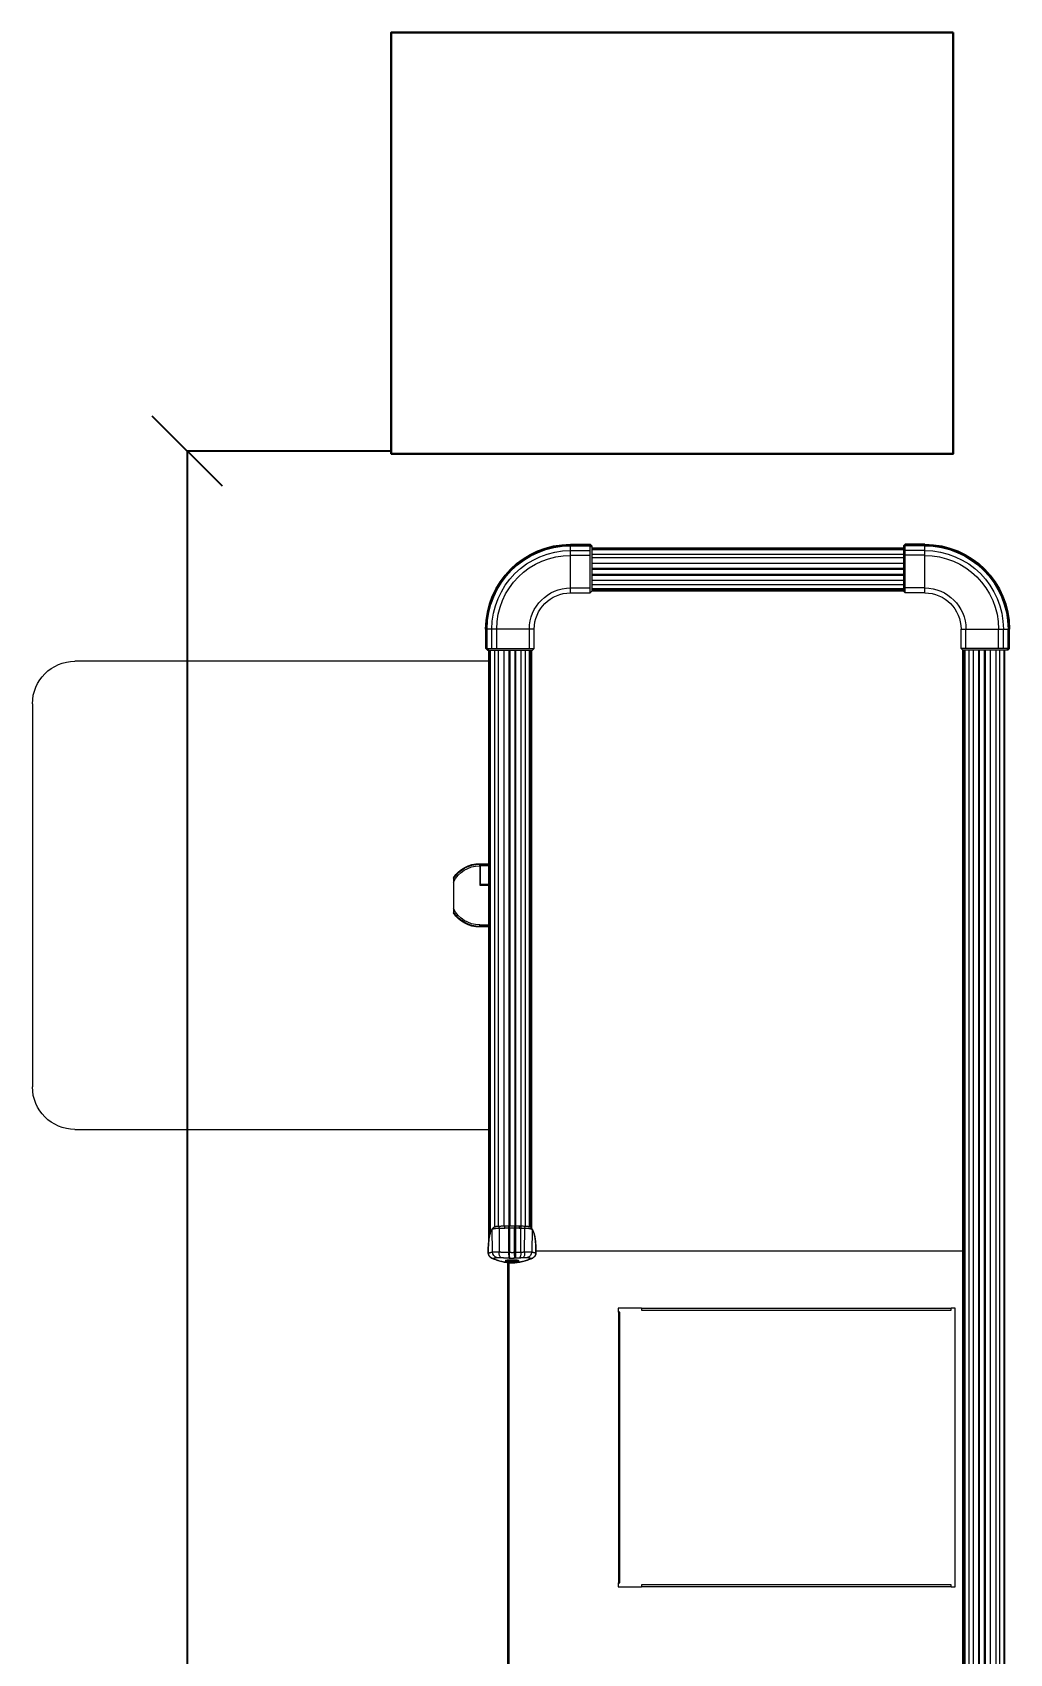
# Model space of a CAD drawing. Header units: inches. Extents: x 148614 to 294443, y 4730 to 138360.
# Drawn here: x 211404 to 212448, y 104551 to 106283 of the extents above; entities that cross this region are included whole.
import ezdxf

# ---------------------------------------------------------------- set-up
doc = ezdxf.new("R2010")
doc.units = ezdxf.units.IN
doc.header["$MEASUREMENT"] = 0
doc.layers.get('DEFPOINTS').update_dxf_attribs({"color": 40, "lineweight": 15})
for name, color, linetype, lineweight in [('01-PDA MEP', 7, 'Continuous', 15), ('Aristas tangentes visibles(Kider)', 7, 'Continuous', 5), ('Aristas visibles(Kider)', 7, 'Continuous', 5), ('Column', 32, 'Continuous', 30), ('STR', 32, 'Continuous', 25)]:
    doc.layers.add(name, color=color, linetype=linetype, lineweight=lineweight)
doc.layers.add('DIM 02 DMART', color=8, linetype='Continuous')
doc.styles.add('ARIAL', font='arial.ttf')
doc.dimstyles.new('Dmart', dxfattribs={"dimtxt": 100, "dimasz": 75, "dimexe": 0.0625, "dimexo": 0.0625, "dimgap": 0.09, "dimtad": 0, "dimdec": 0, "dimzin": 0, "dimdsep": 46, "dimtxsty": 'ARIAL', "dimblk": 'OBLIQUE', "dimcen": 0.09, "dimclrt": 252, "dimadec": 0, "dimazin": 0, "dimtfac": 1, "dimtdec": 0, "dimtofl": 0, "dimtmove": 1, "dimatfit": 3, "dimldrblk": 'OBLIQUE', "dimfxl": 1, "dimtolj": 1, "dimtzin": 0, "dimarcsym": 0})

# ---------------------------------------------------------------- blocks, each defined once
blk = doc.blocks.new('_Oblique')
at = {"color": 0, "linetype": 'ByBlock', "lineweight": -2}
blk.add_line((-0.5, -0.5), (0.5, 0.5), dxfattribs=at)
blk = doc.blocks.new('*D98')
at = {"layer": 'DEFPOINTS', "color": 0}
for p in [(211569.7, 105835.5), (211787.6, 105835.5), (211787.6, 102563.5)]:
    blk.add_point(p, dxfattribs=at)
at = {"layer": 'DIM 02 DMART', "color": 0, "lineweight": -2}
for p, q in [((211787.6, 105835.5), (211569.7, 105835.5)), ((211569.7, 105835.5), (211569.7, 104348.4)), ((211569.7, 102563.5), (211569.7, 104050.6)), ((211787.6, 102563.5), (211569.7, 102563.5))]:
    blk.add_line(p, q, dxfattribs=at)
at = {"layer": 'DIM 02 DMART', "color": 0, "lineweight": -2, "xscale": 75, "yscale": 75, "zscale": 75}
for p, rotation in [((211569.7, 105835.5), 90), ((211569.7, 102563.5), 270)]:
    blk.add_blockref('_Oblique', p, dxfattribs=dict(at, rotation=rotation))
at = {"layer": 'DIM 02 DMART', "color": 252, "insert": (211569.7, 104199.5), "char_height": 100, "attachment_point": 5, "rotation": 90, "style": 'ARIAL'}
blk.add_mtext('\\A1;3272', dxfattribs=at)
blk = doc.blocks.new('xk19')
at = {"layer": 'Aristas tangentes visibles(Kider)'}
for p, q in [((-170.119, 301.1036), (-170.119, 301.1045)), ((-170.119, 301.1036), (-170.0981, 301.1036)), ((-170.119, 301.1029), (-170.119, 301.1036)), ((-170.119, 301.1029), (-170.0981, 301.1029)), ((-170.119, 301.1029), (-170.119, 301.1029)), ((-170.119, 301.0979), (-170.119, 301.1029)), ((-170.119, 301.0979), (-170.0981, 301.0979)), ((-170.119, 301.0927), (-170.119, 301.0979)), ((-170.119, 301.0927), (-170.0981, 301.0927)), ((-170.119, 301.0578), (-170.119, 301.0927)), ((-169.7635, 301.0995), (-170.0963, 301.0995)), ((-169.7635, 301.0988), (-170.0963, 301.0988)), ((-169.7635, 301.094), (-170.0963, 301.094)), ((-169.7408, 301.1036), (-169.7617, 301.1036)), ((-169.7408, 301.1029), (-169.7617, 301.1029)), ((-169.7408, 301.0979), (-169.7617, 301.0979)), ((-169.7408, 301.0927), (-169.7617, 301.0927)), ((-169.7408, 301.1036), (-169.7408, 301.1045)), ((-169.7408, 301.1029), (-169.7408, 301.1036)), ((-169.7408, 301.1029), (-169.7408, 301.1029)), ((-169.7408, 301.0979), (-169.7408, 301.1029)), ((-169.7408, 301.0927), (-169.7408, 301.0979)), ((-169.7408, 301.0578), (-169.7408, 301.0927)), ((-169.7635, 301.0902), (-170.0963, 301.0902)), ((-170.119, 301.0578), (-170.0981, 301.0578)), ((-170.119, 301.0527), (-170.119, 301.0578)), ((-169.7635, 301.0615), (-170.0963, 301.0615)), ((-169.7408, 301.0578), (-169.7617, 301.0578)), ((-169.7408, 301.0527), (-169.7408, 301.0578)), ((-169.7635, 301.056), (-170.0963, 301.056)), ((-169.7635, 301.0547), (-170.0963, 301.0547)), ((-170.2087, 301.0138), (-170.2096, 301.0138)), ((-170.208, 301.0138), (-170.2087, 301.0138)), ((-170.2087, 300.993), (-170.2087, 301.0138)), ((-170.208, 301.0138), (-170.208, 301.0138)), ((-170.203, 301.0138), (-170.208, 301.0138)), ((-170.208, 300.993), (-170.208, 301.0138)), ((-170.1978, 301.0138), (-170.203, 301.0138)), ((-170.203, 300.993), (-170.203, 301.0138)), ((-170.163, 301.0138), (-170.1978, 301.0138)), ((-170.1978, 300.993), (-170.1978, 301.0138)), ((-170.1578, 301.0138), (-170.163, 301.0138)), ((-170.163, 300.993), (-170.163, 301.0138)), ((-169.702, 301.0138), (-169.6969, 301.0138)), ((-169.6969, 301.0138), (-169.662, 301.0138)), ((-169.6969, 300.993), (-169.6969, 301.0138)), ((-169.662, 301.0138), (-169.6568, 301.0138)), ((-169.662, 300.993), (-169.662, 301.0138)), ((-169.6568, 301.0138), (-169.6518, 301.0138)), ((-169.6568, 300.993), (-169.6568, 301.0138)), ((-169.6518, 301.0138), (-169.6511, 301.0138)), ((-169.6518, 301.0138), (-169.6518, 301.0138)), ((-169.6518, 300.993), (-169.6518, 301.0138)), ((-169.6511, 301.0138), (-169.6502, 301.0138)), ((-169.6511, 300.993), (-169.6511, 301.0138)), ((-170.2046, 299.8309), (-170.2046, 300.9912)), ((-170.2039, 299.8309), (-170.2039, 300.9912)), ((-170.1992, 299.8309), (-170.1992, 300.9912)), ((-170.1954, 299.8309), (-170.1954, 300.9912)), ((-170.1666, 299.8309), (-170.1666, 300.9912)), ((-170.1611, 299.8309), (-170.1611, 300.9912)), ((-170.1598, 299.8309), (-170.1598, 300.9912)), ((-169.699, 300.9912), (-169.699, 300.3741)), ((-169.6976, 300.9912), (-169.6976, 300.375)), ((-169.6922, 300.9912), (-169.6922, 300.3759)), ((-169.6634, 300.9912), (-169.6634, 300.3758)), ((-169.6596, 300.9912), (-169.6596, 300.3752)), ((-169.6549, 300.9912), (-169.6549, 300.3684)), ((-169.6541, 300.9912), (-169.6541, 300.3652)), ((-169.6531, 300.7628), (-169.6438, 300.7628)), ((-169.6438, 300.7633), (-169.6438, 300.7628)), ((-169.6438, 300.7569), (-169.6447, 300.7569)), ((-169.6438, 300.6962), (-169.6531, 300.6962)), ((-169.6438, 300.6962), (-169.6438, 300.698)), ((-169.6438, 300.6957), (-169.6438, 300.6962)), ((-169.6997, 300.3725), (-169.6993, 300.3486)), ((-169.6917, 300.3486), (-169.6919, 300.3741)), ((-169.6877, 300.3484), (-169.6878, 300.3741)), ((-169.6861, 300.3741), (-169.6821, 300.3741)), ((-169.6821, 300.3741), (-169.682, 300.3502)), ((-169.682, 300.3741), (-169.6821, 300.3741)), ((-169.6811, 300.3741), (-169.6757, 300.3741)), ((-169.6747, 300.3741), (-169.6748, 300.3741)), ((-169.6747, 300.3741), (-169.6747, 300.3502)), ((-169.6747, 300.3741), (-169.6705, 300.3741)), ((-169.6709, 300.376), (-169.6709, 300.376)), ((-169.6644, 300.3741), (-169.6646, 300.3487)), ((-169.6574, 300.3486), (-169.657, 300.3725)), ((-170.1597, 300.3495), (-169.7038, 300.3495)), ((-169.682, 300.3502), (-169.682, 300.3482)), ((-169.682, 300.3502), (-169.682, 300.3502)), ((-169.6747, 300.3502), (-169.6748, 300.3502)), ((-169.6747, 300.3502), (-169.6748, 300.3482)), ((-169.6752, 299.8401), (-169.6752, 300.3386)), ((-169.6748, 300.3465), (-169.6748, 300.3465)), ((-169.6748, 300.3461), (-169.6748, 300.3461)), ((-170.1474, 300.2882), (-169.8166, 300.2882)), ((-169.7919, 300.2844), (-169.7919, 299.995)), ((-169.8166, 299.9912), (-170.1474, 299.9912))]:
    blk.add_line(p, q, dxfattribs=at)
at = {"layer": 'Aristas tangentes visibles(Kider)', "flags": 128}
for points in [[(-169.6997, 300.3725), (-169.7001, 300.3721), (-169.7003, 300.3716), (-169.7006, 300.3712), (-169.7009, 300.3706), (-169.7011, 300.3701), (-169.7014, 300.3695), (-169.7016, 300.3688), (-169.7018, 300.3682), (-169.702, 300.3675), (-169.7022, 300.3668), (-169.7023, 300.3662), (-169.7025, 300.3655), (-169.7026, 300.3648), (-169.7028, 300.364), (-169.7029, 300.3633), (-169.703, 300.3625), (-169.7031, 300.3617), (-169.7032, 300.3609), (-169.7033, 300.36), (-169.7034, 300.3591), (-169.7035, 300.3582), (-169.7035, 300.3572), (-169.7036, 300.3561), (-169.7037, 300.355)], [(-169.6919, 300.3741), (-169.6924, 300.3741), (-169.6929, 300.3741), (-169.6934, 300.374), (-169.6939, 300.374), (-169.6943, 300.374), (-169.6947, 300.374), (-169.6951, 300.3739), (-169.6955, 300.3739), (-169.6959, 300.3739), (-169.6962, 300.3738), (-169.6965, 300.3738), (-169.6969, 300.3737), (-169.6972, 300.3736), (-169.6975, 300.3736), (-169.6978, 300.3735), (-169.6981, 300.3734), (-169.6983, 300.3734), (-169.6985, 300.3733), (-169.6987, 300.3732), (-169.6989, 300.3731), (-169.6991, 300.373), (-169.6993, 300.3728), (-169.6995, 300.3727), (-169.6997, 300.3725)], [(-169.6878, 300.3741), (-169.688, 300.3741), (-169.6881, 300.3741), (-169.6883, 300.3741), (-169.6885, 300.3741), (-169.6887, 300.3741), (-169.6888, 300.3741), (-169.689, 300.3741), (-169.6892, 300.3741), (-169.6894, 300.3741), (-169.6895, 300.3741), (-169.6897, 300.3741), (-169.6899, 300.3741), (-169.69, 300.3741), (-169.6902, 300.3741), (-169.6904, 300.3741), (-169.6905, 300.3741), (-169.6907, 300.3741), (-169.6909, 300.3741), (-169.6911, 300.3741), (-169.6912, 300.3741), (-169.6914, 300.3741), (-169.6916, 300.3741), (-169.6917, 300.3741), (-169.6919, 300.3741)], [(-169.6861, 300.3741), (-169.6862, 300.3741), (-169.6863, 300.3741), (-169.6863, 300.3741), (-169.6864, 300.3741), (-169.6865, 300.3741), (-169.6865, 300.3741), (-169.6866, 300.3741), (-169.6867, 300.3741), (-169.6868, 300.3741), (-169.6868, 300.3741), (-169.6869, 300.3741), (-169.687, 300.3741), (-169.687, 300.3741), (-169.6871, 300.3741), (-169.6872, 300.3741), (-169.6872, 300.3741), (-169.6873, 300.3741), (-169.6874, 300.3741), (-169.6875, 300.3741), (-169.6875, 300.3741), (-169.6876, 300.3741), (-169.6877, 300.3741), (-169.6877, 300.3741), (-169.6878, 300.3741)], [(-169.6644, 300.3741), (-169.6647, 300.3741), (-169.6649, 300.3741), (-169.6652, 300.3741), (-169.6654, 300.3741), (-169.6657, 300.3741), (-169.6659, 300.3741), (-169.6662, 300.3741), (-169.6664, 300.3741), (-169.6666, 300.3741), (-169.6669, 300.3741), (-169.6672, 300.3741), (-169.6674, 300.3741), (-169.6677, 300.3741), (-169.6679, 300.3741), (-169.6682, 300.3741), (-169.6684, 300.3741), (-169.6687, 300.3741), (-169.6689, 300.3741), (-169.6692, 300.3741), (-169.6695, 300.3741), (-169.6697, 300.3741), (-169.67, 300.3741), (-169.6702, 300.3741), (-169.6705, 300.3741)], [(-169.657, 300.3725), (-169.6572, 300.3727), (-169.6574, 300.3728), (-169.6576, 300.373), (-169.6578, 300.3731), (-169.658, 300.3732), (-169.6582, 300.3733), (-169.6584, 300.3733), (-169.6586, 300.3734), (-169.6589, 300.3735), (-169.6591, 300.3736), (-169.6594, 300.3736), (-169.6597, 300.3737), (-169.66, 300.3737), (-169.6604, 300.3738), (-169.6607, 300.3738), (-169.661, 300.3739), (-169.6614, 300.3739), (-169.6618, 300.3739), (-169.6622, 300.374), (-169.6626, 300.374), (-169.663, 300.374), (-169.6634, 300.374), (-169.6639, 300.3741), (-169.6644, 300.3741)], [(-169.6531, 300.355), (-169.6531, 300.3561), (-169.6532, 300.3572), (-169.6533, 300.3582), (-169.6534, 300.3591), (-169.6535, 300.36), (-169.6536, 300.3609), (-169.6537, 300.3617), (-169.6538, 300.3625), (-169.6539, 300.3633), (-169.654, 300.3641), (-169.6541, 300.3648), (-169.6543, 300.3655), (-169.6544, 300.3662), (-169.6546, 300.3669), (-169.6548, 300.3675), (-169.655, 300.3682), (-169.6552, 300.3689), (-169.6554, 300.3695), (-169.6556, 300.3701), (-169.6559, 300.3706), (-169.6561, 300.3712), (-169.6564, 300.3716), (-169.6567, 300.3721), (-169.657, 300.3725)], [(-169.7037, 300.355), (-169.7037, 300.3547), (-169.7037, 300.3544), (-169.7037, 300.3541), (-169.7037, 300.3538), (-169.7037, 300.3535), (-169.7038, 300.3532), (-169.7038, 300.3529), (-169.7038, 300.3526), (-169.7038, 300.3523), (-169.7038, 300.352), (-169.7038, 300.3517), (-169.7038, 300.3514), (-169.7038, 300.3511), (-169.7038, 300.3508), (-169.7038, 300.3505), (-169.7038, 300.3501), (-169.7038, 300.3498), (-169.7038, 300.3495), (-169.7038, 300.3492), (-169.7038, 300.3489), (-169.7038, 300.3486), (-169.7038, 300.3483), (-169.7038, 300.348), (-169.7038, 300.3476)], [(-169.6993, 300.3486), (-169.6995, 300.3486), (-169.6997, 300.3485), (-169.6999, 300.3484), (-169.7001, 300.3484), (-169.7003, 300.3483), (-169.7005, 300.3483), (-169.7007, 300.3482), (-169.7009, 300.3482), (-169.7011, 300.3481), (-169.7013, 300.3481), (-169.7015, 300.3481), (-169.7017, 300.348), (-169.7019, 300.348), (-169.7021, 300.3479), (-169.7022, 300.3479), (-169.7024, 300.3479), (-169.7026, 300.3478), (-169.7028, 300.3478), (-169.703, 300.3478), (-169.7031, 300.3477), (-169.7033, 300.3477), (-169.7035, 300.3477), (-169.7036, 300.3477), (-169.7038, 300.3476)], [(-169.6917, 300.3486), (-169.6922, 300.3487), (-169.6927, 300.3487), (-169.6931, 300.3487), (-169.6936, 300.3487), (-169.694, 300.3487), (-169.6944, 300.3487), (-169.6948, 300.3487), (-169.6951, 300.3488), (-169.6955, 300.3488), (-169.6958, 300.3488), (-169.6962, 300.3488), (-169.6965, 300.3488), (-169.6968, 300.3488), (-169.6971, 300.3488), (-169.6974, 300.3488), (-169.6976, 300.3487), (-169.6979, 300.3487), (-169.6981, 300.3487), (-169.6984, 300.3487), (-169.6986, 300.3487), (-169.6988, 300.3487), (-169.699, 300.3487), (-169.6992, 300.3486), (-169.6993, 300.3486)], [(-169.6877, 300.3484), (-169.6878, 300.3484), (-169.688, 300.3484), (-169.6882, 300.3484), (-169.6883, 300.3484), (-169.6885, 300.3484), (-169.6887, 300.3484), (-169.6888, 300.3485), (-169.689, 300.3485), (-169.6892, 300.3485), (-169.6893, 300.3485), (-169.6895, 300.3485), (-169.6897, 300.3485), (-169.6898, 300.3485), (-169.69, 300.3485), (-169.6902, 300.3485), (-169.6903, 300.3485), (-169.6905, 300.3486), (-169.6907, 300.3486), (-169.6908, 300.3486), (-169.691, 300.3486), (-169.6912, 300.3486), (-169.6914, 300.3486), (-169.6915, 300.3486), (-169.6917, 300.3486)], [(-169.682, 300.3482), (-169.6823, 300.3482), (-169.6825, 300.3482), (-169.6827, 300.3482), (-169.683, 300.3482), (-169.6832, 300.3482), (-169.6834, 300.3482), (-169.6837, 300.3482), (-169.6839, 300.3482), (-169.6842, 300.3482), (-169.6844, 300.3483), (-169.6846, 300.3483), (-169.6849, 300.3483), (-169.6851, 300.3483), (-169.6853, 300.3483), (-169.6856, 300.3483), (-169.6858, 300.3483), (-169.686, 300.3483), (-169.6863, 300.3483), (-169.6865, 300.3483), (-169.6867, 300.3483), (-169.687, 300.3484), (-169.6872, 300.3484), (-169.6874, 300.3484), (-169.6877, 300.3484)], [(-169.6757, 300.3482), (-169.6759, 300.3482), (-169.6761, 300.3482), (-169.6763, 300.3482), (-169.6766, 300.3482), (-169.6768, 300.3482), (-169.677, 300.3482), (-169.6772, 300.3482), (-169.6775, 300.3481), (-169.6777, 300.3481), (-169.6779, 300.3481), (-169.6782, 300.3481), (-169.6784, 300.3481), (-169.6786, 300.3481), (-169.6788, 300.3481), (-169.6791, 300.3481), (-169.6793, 300.3481), (-169.6795, 300.3481), (-169.6797, 300.3482), (-169.68, 300.3482), (-169.6802, 300.3482), (-169.6804, 300.3482), (-169.6806, 300.3482), (-169.6809, 300.3482), (-169.6811, 300.3482)], [(-169.6646, 300.3487), (-169.665, 300.3486), (-169.6654, 300.3486), (-169.6658, 300.3486), (-169.6662, 300.3486), (-169.6665, 300.3485), (-169.6669, 300.3485), (-169.6673, 300.3485), (-169.6677, 300.3485), (-169.6681, 300.3485), (-169.6684, 300.3484), (-169.6688, 300.3484), (-169.6692, 300.3484), (-169.6696, 300.3484), (-169.67, 300.3484), (-169.6704, 300.3483), (-169.6708, 300.3483), (-169.6713, 300.3483), (-169.6717, 300.3483), (-169.6722, 300.3483), (-169.6727, 300.3482), (-169.6732, 300.3482), (-169.6737, 300.3482), (-169.6742, 300.3482), (-169.6748, 300.3482)], [(-169.6748, 300.3482), (-169.6747, 300.3481), (-169.6747, 300.3479), (-169.6747, 300.3478), (-169.6747, 300.3477), (-169.6747, 300.3476), (-169.6747, 300.3474), (-169.6747, 300.3473), (-169.6747, 300.3472), (-169.6747, 300.3471), (-169.6747, 300.347), (-169.6747, 300.3468), (-169.6747, 300.3467), (-169.6747, 300.3466), (-169.6747, 300.3465), (-169.6747, 300.3464), (-169.6747, 300.3462), (-169.6747, 300.3461), (-169.6747, 300.346), (-169.6747, 300.3459), (-169.6747, 300.3458), (-169.6747, 300.3457), (-169.6747, 300.3455), (-169.6748, 300.3454), (-169.6748, 300.3453)], [(-169.6574, 300.3486), (-169.6576, 300.3486), (-169.6578, 300.3487), (-169.6579, 300.3487), (-169.6581, 300.3487), (-169.6583, 300.3487), (-169.6586, 300.3487), (-169.6588, 300.3487), (-169.659, 300.3487), (-169.6593, 300.3488), (-169.6596, 300.3488), (-169.6598, 300.3488), (-169.6601, 300.3488), (-169.6604, 300.3488), (-169.6607, 300.3488), (-169.6611, 300.3488), (-169.6614, 300.3488), (-169.6618, 300.3488), (-169.6621, 300.3487), (-169.6625, 300.3487), (-169.6629, 300.3487), (-169.6633, 300.3487), (-169.6637, 300.3487), (-169.6642, 300.3487), (-169.6646, 300.3487)], [(-169.653, 300.3476), (-169.6531, 300.3477), (-169.6533, 300.3477), (-169.6535, 300.3477), (-169.6536, 300.3477), (-169.6538, 300.3478), (-169.654, 300.3478), (-169.6542, 300.3478), (-169.6543, 300.3479), (-169.6545, 300.3479), (-169.6547, 300.3479), (-169.6549, 300.348), (-169.6551, 300.348), (-169.6553, 300.3481), (-169.6555, 300.3481), (-169.6556, 300.3481), (-169.6558, 300.3482), (-169.656, 300.3482), (-169.6562, 300.3483), (-169.6564, 300.3483), (-169.6566, 300.3484), (-169.6568, 300.3484), (-169.657, 300.3485), (-169.6572, 300.3486), (-169.6574, 300.3486)], [(-169.653, 300.3476), (-169.653, 300.348), (-169.653, 300.3483), (-169.653, 300.3486), (-169.6529, 300.3489), (-169.6529, 300.3492), (-169.6529, 300.3495), (-169.6529, 300.3498), (-169.6529, 300.3501), (-169.653, 300.3505), (-169.653, 300.3508), (-169.653, 300.3511), (-169.653, 300.3514), (-169.653, 300.3517), (-169.653, 300.352), (-169.653, 300.3523), (-169.653, 300.3526), (-169.653, 300.3529), (-169.653, 300.3532), (-169.653, 300.3535), (-169.653, 300.3538), (-169.653, 300.3541), (-169.6531, 300.3544), (-169.6531, 300.3547), (-169.6531, 300.355)], [(-169.7037, 300.3468), (-169.7037, 300.3466), (-169.7036, 300.3463), (-169.7036, 300.346), (-169.7035, 300.3458), (-169.7034, 300.3455), (-169.7033, 300.3453), (-169.7032, 300.345), (-169.7031, 300.3448), (-169.7029, 300.3446), (-169.7028, 300.3444), (-169.7027, 300.3441), (-169.7025, 300.3439), (-169.7023, 300.3437), (-169.7022, 300.3435), (-169.702, 300.3433), (-169.7018, 300.3431), (-169.7016, 300.343), (-169.7014, 300.3428), (-169.7012, 300.3426), (-169.7009, 300.3425), (-169.7007, 300.3423), (-169.7005, 300.3422), (-169.7002, 300.3421), (-169.7, 300.342)], [(-169.6946, 300.3426), (-169.6949, 300.3426), (-169.6951, 300.3425), (-169.6954, 300.3425), (-169.6956, 300.3424), (-169.6958, 300.3424), (-169.6961, 300.3424), (-169.6963, 300.3423), (-169.6966, 300.3423), (-169.6968, 300.3423), (-169.697, 300.3422), (-169.6972, 300.3422), (-169.6975, 300.3422), (-169.6977, 300.3421), (-169.6979, 300.3421), (-169.6981, 300.3421), (-169.6984, 300.3421), (-169.6986, 300.3421), (-169.6988, 300.342), (-169.699, 300.342), (-169.6992, 300.342), (-169.6994, 300.342), (-169.6996, 300.342), (-169.6998, 300.342), (-169.7, 300.342)], [(-169.7, 300.342), (-169.6977, 300.341), (-169.6954, 300.3402), (-169.6933, 300.3394), (-169.6913, 300.3388), (-169.6894, 300.3384), (-169.6877, 300.338), (-169.686, 300.3377), (-169.6845, 300.3375), (-169.683, 300.3373), (-169.6815, 300.3372), (-169.6799, 300.3371), (-169.6783, 300.3371), (-169.6768, 300.3371), (-169.6752, 300.3372), (-169.6737, 300.3373), (-169.6722, 300.3375), (-169.6707, 300.3377), (-169.669, 300.338), (-169.6673, 300.3384), (-169.6654, 300.3389), (-169.6634, 300.3395), (-169.6613, 300.3402), (-169.659, 300.341), (-169.6568, 300.342)], [(-169.6902, 300.3426), (-169.6905, 300.3426), (-169.6908, 300.3427), (-169.691, 300.3427), (-169.6913, 300.3427), (-169.6915, 300.3427), (-169.6917, 300.3427), (-169.6919, 300.3427), (-169.6922, 300.3427), (-169.6924, 300.3427), (-169.6926, 300.3427), (-169.6927, 300.3427), (-169.6929, 300.3427), (-169.6931, 300.3427), (-169.6933, 300.3427), (-169.6934, 300.3427), (-169.6936, 300.3427), (-169.6937, 300.3427), (-169.6939, 300.3427), (-169.694, 300.3427), (-169.6942, 300.3427), (-169.6943, 300.3427), (-169.6944, 300.3427), (-169.6945, 300.3426), (-169.6946, 300.3426)], [(-169.6866, 300.3424), (-169.6868, 300.3424), (-169.6869, 300.3424), (-169.6871, 300.3424), (-169.6872, 300.3424), (-169.6874, 300.3424), (-169.6875, 300.3424), (-169.6877, 300.3424), (-169.6878, 300.3424), (-169.688, 300.3425), (-169.6881, 300.3425), (-169.6883, 300.3425), (-169.6884, 300.3425), (-169.6886, 300.3425), (-169.6887, 300.3425), (-169.6889, 300.3425), (-169.689, 300.3425), (-169.6892, 300.3425), (-169.6893, 300.3426), (-169.6895, 300.3426), (-169.6896, 300.3426), (-169.6898, 300.3426), (-169.6899, 300.3426), (-169.6901, 300.3426), (-169.6902, 300.3426)], [(-169.6816, 300.3421), (-169.6818, 300.3422), (-169.682, 300.3422), (-169.6823, 300.3422), (-169.6825, 300.3422), (-169.6827, 300.3422), (-169.6829, 300.3422), (-169.6831, 300.3422), (-169.6833, 300.3422), (-169.6835, 300.3422), (-169.6837, 300.3422), (-169.6839, 300.3422), (-169.6841, 300.3422), (-169.6844, 300.3422), (-169.6846, 300.3423), (-169.6848, 300.3423), (-169.685, 300.3423), (-169.6852, 300.3423), (-169.6854, 300.3423), (-169.6856, 300.3423), (-169.6858, 300.3423), (-169.686, 300.3423), (-169.6862, 300.3423), (-169.6864, 300.3424), (-169.6866, 300.3424)], [(-169.6856, 300.3391), (-169.6855, 300.3392), (-169.6853, 300.3393), (-169.6851, 300.3395), (-169.6847, 300.3395), (-169.6842, 300.3396), (-169.6837, 300.3397), (-169.683, 300.3397), (-169.6822, 300.3398), (-169.6813, 300.3398), (-169.6804, 300.3398), (-169.6794, 300.3399), (-169.6784, 300.3399), (-169.6774, 300.3399), (-169.6764, 300.3398), (-169.6754, 300.3398), (-169.6746, 300.3398), (-169.6738, 300.3397), (-169.6731, 300.3397), (-169.6725, 300.3396), (-169.6721, 300.3395), (-169.6717, 300.3395), (-169.6714, 300.3393), (-169.6712, 300.3392), (-169.6712, 300.3391)], [(-169.6712, 300.3391), (-169.6712, 300.3389), (-169.6714, 300.3387), (-169.6717, 300.3385), (-169.6722, 300.3383), (-169.6727, 300.3381), (-169.6734, 300.338), (-169.6741, 300.3378), (-169.6749, 300.3377), (-169.6758, 300.3375), (-169.6766, 300.3375), (-169.6775, 300.3374), (-169.6784, 300.3374), (-169.6793, 300.3374), (-169.6801, 300.3375), (-169.681, 300.3375), (-169.6818, 300.3377), (-169.6826, 300.3378), (-169.6834, 300.338), (-169.684, 300.3381), (-169.6846, 300.3383), (-169.685, 300.3385), (-169.6853, 300.3387), (-169.6855, 300.3389), (-169.6856, 300.3391)], [(-169.6728, 300.3396), (-169.6731, 300.3395), (-169.6734, 300.3393), (-169.6738, 300.3392), (-169.6742, 300.339), (-169.6746, 300.3389), (-169.6751, 300.3388), (-169.6756, 300.3387), (-169.6762, 300.3386), (-169.6767, 300.3385), (-169.6773, 300.3385), (-169.6778, 300.3385), (-169.6784, 300.3385), (-169.6789, 300.3385), (-169.6795, 300.3385), (-169.68, 300.3385), (-169.6806, 300.3386), (-169.6811, 300.3387), (-169.6816, 300.3388), (-169.6821, 300.3389), (-169.6826, 300.339), (-169.683, 300.3392), (-169.6834, 300.3393), (-169.6837, 300.3395), (-169.6839, 300.3396)], [(-169.6759, 300.3421), (-169.6761, 300.3421), (-169.6763, 300.3421), (-169.6765, 300.3421), (-169.6767, 300.3421), (-169.6769, 300.3421), (-169.6771, 300.3421), (-169.6774, 300.3421), (-169.6776, 300.3421), (-169.6778, 300.3421), (-169.678, 300.3421), (-169.6782, 300.3421), (-169.6784, 300.3421), (-169.6786, 300.3421), (-169.6788, 300.3421), (-169.679, 300.3421), (-169.6792, 300.3421), (-169.6794, 300.3421), (-169.6796, 300.3421), (-169.6798, 300.3421), (-169.68, 300.3421), (-169.6802, 300.3421), (-169.6804, 300.3421), (-169.6806, 300.3421), (-169.6808, 300.3421)], [(-169.6759, 300.3421), (-169.6759, 300.3422), (-169.6759, 300.3422), (-169.6759, 300.3423), (-169.6759, 300.3424), (-169.6759, 300.3425), (-169.6758, 300.3425), (-169.6758, 300.3426), (-169.6758, 300.3427), (-169.6758, 300.3428), (-169.6758, 300.3429), (-169.6758, 300.343), (-169.6758, 300.3432), (-169.6758, 300.3433), (-169.6757, 300.3434), (-169.6757, 300.3435), (-169.6757, 300.3437), (-169.6757, 300.3438), (-169.6757, 300.344), (-169.6757, 300.3441), (-169.6757, 300.3443), (-169.6757, 300.3444), (-169.6757, 300.3446), (-169.6757, 300.3447), (-169.6757, 300.3449)], [(-169.6751, 300.3421), (-169.6752, 300.3421), (-169.6752, 300.3421), (-169.6752, 300.3421), (-169.6753, 300.3421), (-169.6753, 300.3421), (-169.6753, 300.3421), (-169.6754, 300.3421), (-169.6754, 300.3421), (-169.6754, 300.3421), (-169.6755, 300.3421), (-169.6755, 300.3421), (-169.6755, 300.3421), (-169.6756, 300.3421), (-169.6756, 300.3421), (-169.6756, 300.3421), (-169.6757, 300.3421), (-169.6757, 300.3421), (-169.6757, 300.3421), (-169.6758, 300.3421), (-169.6758, 300.3421), (-169.6758, 300.3421), (-169.6759, 300.3421), (-169.6759, 300.3421), (-169.6759, 300.3421)], [(-169.6748, 300.3451), (-169.6748, 300.3449), (-169.6748, 300.3447), (-169.6748, 300.3446), (-169.6748, 300.3444), (-169.6748, 300.3442), (-169.6748, 300.3441), (-169.6748, 300.3439), (-169.6748, 300.3438), (-169.6749, 300.3436), (-169.6749, 300.3435), (-169.6749, 300.3434), (-169.6749, 300.3432), (-169.6749, 300.3431), (-169.6749, 300.343), (-169.675, 300.3429), (-169.675, 300.3428), (-169.675, 300.3427), (-169.675, 300.3426), (-169.675, 300.3425), (-169.675, 300.3424), (-169.6751, 300.3423), (-169.6751, 300.3423), (-169.6751, 300.3422), (-169.6751, 300.3421)], [(-169.6663, 300.3426), (-169.6666, 300.3426), (-169.6669, 300.3426), (-169.6673, 300.3426), (-169.6676, 300.3426), (-169.6679, 300.3425), (-169.6682, 300.3425), (-169.6686, 300.3425), (-169.6689, 300.3425), (-169.6692, 300.3424), (-169.6695, 300.3424), (-169.6699, 300.3424), (-169.6702, 300.3424), (-169.6706, 300.3424), (-169.6709, 300.3423), (-169.6713, 300.3423), (-169.6717, 300.3423), (-169.672, 300.3423), (-169.6724, 300.3423), (-169.6728, 300.3422), (-169.6733, 300.3422), (-169.6737, 300.3422), (-169.6742, 300.3422), (-169.6746, 300.3422), (-169.6751, 300.3421)], [(-169.6621, 300.3426), (-169.6622, 300.3426), (-169.6623, 300.3427), (-169.6624, 300.3427), (-169.6626, 300.3427), (-169.6627, 300.3427), (-169.6628, 300.3427), (-169.663, 300.3427), (-169.6631, 300.3427), (-169.6633, 300.3427), (-169.6634, 300.3427), (-169.6636, 300.3427), (-169.6637, 300.3427), (-169.6639, 300.3427), (-169.6641, 300.3427), (-169.6643, 300.3427), (-169.6645, 300.3427), (-169.6647, 300.3427), (-169.6649, 300.3427), (-169.6651, 300.3427), (-169.6653, 300.3427), (-169.6655, 300.3427), (-169.6658, 300.3427), (-169.666, 300.3427), (-169.6663, 300.3426)], [(-169.6568, 300.342), (-169.657, 300.342), (-169.6572, 300.342), (-169.6574, 300.342), (-169.6576, 300.342), (-169.6578, 300.342), (-169.658, 300.342), (-169.6582, 300.3421), (-169.6584, 300.3421), (-169.6586, 300.3421), (-169.6588, 300.3421), (-169.6591, 300.3421), (-169.6593, 300.3422), (-169.6595, 300.3422), (-169.6597, 300.3422), (-169.66, 300.3423), (-169.6602, 300.3423), (-169.6604, 300.3423), (-169.6607, 300.3424), (-169.6609, 300.3424), (-169.6612, 300.3424), (-169.6614, 300.3425), (-169.6616, 300.3425), (-169.6619, 300.3426), (-169.6621, 300.3426)], [(-169.6568, 300.342), (-169.6565, 300.3421), (-169.6563, 300.3422), (-169.6561, 300.3423), (-169.6558, 300.3425), (-169.6556, 300.3426), (-169.6554, 300.3428), (-169.6552, 300.343), (-169.655, 300.3431), (-169.6548, 300.3433), (-169.6546, 300.3435), (-169.6544, 300.3437), (-169.6543, 300.3439), (-169.6541, 300.3441), (-169.654, 300.3444), (-169.6538, 300.3446), (-169.6537, 300.3448), (-169.6536, 300.345), (-169.6535, 300.3453), (-169.6534, 300.3455), (-169.6533, 300.3458), (-169.6532, 300.346), (-169.6531, 300.3463), (-169.6531, 300.3466), (-169.653, 300.3468)]]:
    blk.add_lwpolyline(points, dxfattribs=at)
at = {"layer": 'Aristas tangentes visibles(Kider)'}
for centre, radius, start, end in [((-170.119, 301.0138), 0.0897, 90, 180), ((-170.119, 301.0138), 0.089, 90, 180), ((-170.119, 301.0138), 0.084, 90, 180), ((-170.119, 301.0138), 0.0788, 90, 180), ((-169.7408, 301.0138), 0.0897, 0, 90), ((-169.7408, 301.0138), 0.089, 0, 90), ((-169.7408, 301.0138), 0.084, 0, 90), ((-169.7408, 301.0138), 0.0788, 0, 90), ((-170.119, 301.0138), 0.044, 90, 180), ((-169.7408, 301.0138), 0.044, 0, 90), ((-169.6438, 300.7295), 0.0333, 32.4845, 90), ((-169.6438, 300.7295), 0.0333, 270, 327.5155)]:
    blk.add_arc(centre, radius, start, end, dxfattribs=at)
for centre, major_axis, ratio, start_param, end_param in [((-169.698, 300.3725), (-0.00141, 0.00114), 0.914336, 6.28312, 7.027827), ((-169.6912, 300.3741), (-0.00005, 0.00181), 0.403379, 0, 1.576998), ((-169.6873, 300.3742), (-0.00001, 0.00181), 0.296758, 6.282793, 7.870083), ((-169.6857, 300.3742), (0, 0.00181), 0.244336, 0, 1.58825), ((-169.6819, 300.3742), (0, 0.00181), 0.117349, 0.802181, 1.58825), ((-169.6819, 300.3742), (0, 0.00181), 0.117349, 0, 0.274052), ((-169.681, 300.3742), (0, 0.00181), 0.088532, 0, 0.801964), ((-169.6758, 300.3742), (0, 0.00181), 0.084379, 5.480797, 6.283185), ((-169.6749, 300.3742), (0, 0.00181), 0.115215, 6.017806, 6.283182), ((-169.6749, 300.3742), (0, 0.00181), 0.115215, 4.694936, 5.477337), ((-169.6709, 300.3742), (0, 0.00181), 0.244336, 4.694936, 6.283185), ((-169.6652, 300.3741), (0.00006, 0.00181), 0.434398, 4.709426, 6.283185), ((-169.6588, 300.3725), (0.00141, 0.00114), 0.914336, 5.538544, 6.283243), ((-169.6977, 300.3477), (0.00019, -0.00611), 0.994536, 4.698313, 4.833094), ((-169.702, 300.3477), (-0.00181, -0.00003), 0.010638, 0.168074, 0.168098), ((-169.7019, 300.355), (-0.00181, 0.00009), 0.363453, 6.283185, 6.472151), ((-169.6932, 300.3487), (-0.00192, 0.00605), 0.958395, 1.292265, 2.587635), ((-169.6892, 300.3488), (-0.00054, -0.00632), 0.400642, 4.763982, 6.063617), ((-169.6858, 300.3485), (-0.0004, -0.00633), 0.295167, 4.748329, 6.04567), ((-169.6813, 300.3483), (0.00017, 0.00634), 0.116848, 1.59138, 2.039164), ((-169.6674, 300.3488), (0.0005, -0.00633), 0.431881, 0.220608, 1.518917), ((-169.6635, 300.3487), (0.00192, 0.00605), 0.958396, 3.695503, 4.990886), ((-169.6549, 300.355), (0.00181, 0.00009), 0.363453, 6.094219, 6.283184), ((-169.659, 300.3477), (0.00019, 0.00611), 0.994536, 4.591692, 4.726502), ((-169.702, 300.3471), (-0.00179, -0.00028), 0.01725, 6.113668, 6.283186), ((-169.6854, 300.3401), (0.00109, -0.00002), 0.985886, 4.582454, 5.663028), ((-169.6813, 300.3483), (-0.00017, -0.00634), 0.116848, 5.242269, 6.036685), ((-169.6783, 300.3482), (-0.0274, 0), 0.222603, 1.451105, 1.480815), ((-169.6805, 300.3483), (-0.00013, -0.00634), 0.088167, 5.178818, 6.036064), ((-169.6713, 300.3401), (-0.00109, -0.00002), 0.985886, 0.620106, 1.700746), ((-169.6548, 300.3471), (0.00179, -0.00028), 0.01725, 6.283184, 6.452744)]:
    blk.add_ellipse(centre, major_axis=major_axis, ratio=ratio, start_param=start_param, end_param=end_param, dxfattribs=at)
at = {"layer": 'Aristas visibles(Kider)'}
for p, q in [((-170.119, 301.1045), (-170.0981, 301.1045)), ((-170.119, 301.1029), (-170.0981, 301.1029)), ((-170.0981, 301.1036), (-170.0981, 301.1045)), ((-170.0963, 301.1027), (-170.0981, 301.1045)), ((-170.0981, 301.1029), (-170.0981, 301.1036)), ((-170.0981, 301.0979), (-170.0981, 301.1029)), ((-170.0981, 301.1029), (-170.0981, 301.1029)), ((-170.0981, 301.0927), (-170.0981, 301.0979)), ((-170.0981, 301.0578), (-170.0981, 301.0927)), ((-170.0963, 301.1027), (-170.0963, 301.0545)), ((-169.7635, 301.1005), (-170.0963, 301.1005)), ((-169.7635, 301.0988), (-170.0963, 301.0988)), ((-169.7635, 301.1027), (-169.7617, 301.1045)), ((-169.7635, 301.1027), (-169.7635, 301.0545)), ((-169.7617, 301.1036), (-169.7617, 301.1045)), ((-169.7408, 301.1045), (-169.7617, 301.1045)), ((-169.7617, 301.1029), (-169.7617, 301.1036)), ((-169.7617, 301.0979), (-169.7617, 301.1029)), ((-169.7617, 301.1029), (-169.7617, 301.1029)), ((-169.7408, 301.1029), (-169.7617, 301.1029)), ((-169.7617, 301.0927), (-169.7617, 301.0979)), ((-169.7617, 301.0578), (-169.7617, 301.0927)), ((-169.7635, 301.0842), (-170.0963, 301.0842)), ((-169.7635, 301.0788), (-170.0963, 301.0788)), ((-169.7635, 301.0779), (-170.0963, 301.0779)), ((-170.0981, 301.0527), (-170.0981, 301.0578)), ((-169.7635, 301.0724), (-170.0963, 301.0724)), ((-169.7635, 301.0715), (-170.0963, 301.0715)), ((-169.7635, 301.0661), (-170.0963, 301.0661)), ((-169.7635, 301.0571), (-170.0963, 301.0571)), ((-169.7617, 301.0527), (-169.7617, 301.0578)), ((-170.119, 301.0527), (-170.0981, 301.0527)), ((-170.0981, 301.0527), (-170.0963, 301.0545)), ((-169.7635, 301.0562), (-170.0963, 301.0562)), ((-169.7635, 301.0546), (-170.0963, 301.0546)), ((-169.7617, 301.0527), (-169.7635, 301.0545)), ((-169.7408, 301.0527), (-169.7617, 301.0527)), ((-170.2096, 300.993), (-170.2096, 301.0138)), ((-170.208, 300.993), (-170.208, 301.0138)), ((-170.1578, 300.993), (-170.1578, 301.0138)), ((-169.702, 300.993), (-169.702, 301.0138)), ((-169.6518, 300.993), (-169.6518, 301.0138)), ((-169.6502, 300.993), (-169.6502, 301.0138)), ((-170.2096, 300.993), (-170.2087, 300.993)), ((-170.2096, 300.993), (-170.2078, 300.9912)), ((-170.2087, 300.993), (-170.208, 300.993)), ((-170.208, 300.993), (-170.208, 300.993)), ((-170.208, 300.993), (-170.203, 300.993)), ((-170.2078, 300.9912), (-170.1596, 300.9912)), ((-170.2039, 299.8309), (-170.2039, 300.9912)), ((-170.203, 300.993), (-170.1978, 300.993)), ((-170.1978, 300.993), (-170.163, 300.993)), ((-170.1893, 299.8309), (-170.1893, 300.9912)), ((-170.1839, 299.8309), (-170.1839, 300.9912)), ((-170.183, 299.8309), (-170.183, 300.9912)), ((-170.1776, 299.8309), (-170.1776, 300.9912)), ((-170.1767, 299.8309), (-170.1767, 300.9912)), ((-170.1712, 299.8309), (-170.1712, 300.9912)), ((-170.163, 300.993), (-170.1578, 300.993)), ((-170.1623, 299.8309), (-170.1623, 300.9912)), ((-170.1614, 299.8309), (-170.1614, 300.9912)), ((-170.1597, 299.8309), (-170.1597, 300.9912)), ((-170.1578, 300.993), (-170.1596, 300.9912)), ((-169.6969, 300.993), (-169.702, 300.993)), ((-169.702, 300.993), (-169.7002, 300.9912)), ((-169.652, 300.9912), (-169.7002, 300.9912)), ((-169.6991, 300.9912), (-169.6991, 300.374)), ((-169.6974, 300.9912), (-169.6974, 300.3751)), ((-169.662, 300.993), (-169.6969, 300.993)), ((-169.6965, 300.9912), (-169.6965, 300.3754)), ((-169.6876, 300.9912), (-169.6876, 300.376)), ((-169.6821, 300.9912), (-169.6821, 300.376)), ((-169.6812, 300.9912), (-169.6812, 300.3759)), ((-169.6758, 300.9912), (-169.6758, 300.376)), ((-169.6749, 300.9912), (-169.6749, 300.3759)), ((-169.6694, 300.9912), (-169.6694, 300.376)), ((-169.6568, 300.993), (-169.662, 300.993)), ((-169.6518, 300.993), (-169.6568, 300.993)), ((-169.6549, 300.9912), (-169.6549, 300.3683)), ((-169.6531, 300.9912), (-169.6531, 300.3564)), ((-169.6502, 300.993), (-169.652, 300.9912)), ((-169.6511, 300.993), (-169.6518, 300.993)), ((-169.6518, 300.993), (-169.6518, 300.993)), ((-169.6502, 300.993), (-169.6511, 300.993)), ((-169.6531, 300.9795), (-169.2115, 300.9795)), ((-169.1662, 300.9342), (-169.1662, 300.5248)), ((-169.6438, 300.7633), (-169.6531, 300.7633)), ((-169.6447, 300.7628), (-169.6531, 300.7628)), ((-169.6447, 300.761), (-169.6447, 300.7628)), ((-169.6438, 300.761), (-169.6438, 300.7628)), ((-169.6531, 300.761), (-169.6447, 300.761)), ((-169.6447, 300.7411), (-169.6447, 300.761)), ((-169.6447, 300.756), (-169.6438, 300.756)), ((-169.6438, 300.761), (-169.6438, 300.7402)), ((-169.6157, 300.7482), (-169.6157, 300.7108)), ((-169.6531, 300.7411), (-169.6447, 300.7411)), ((-169.6438, 300.7402), (-169.6531, 300.7402)), ((-169.6438, 300.698), (-169.6531, 300.698)), ((-169.6531, 300.6962), (-169.6438, 300.6962)), ((-169.6531, 300.6957), (-169.6438, 300.6957)), ((-169.2115, 300.4795), (-169.6531, 300.4795)), ((-169.6857, 300.376), (-169.6819, 300.376)), ((-169.682, 300.3754), (-169.682, 300.3759)), ((-169.682, 300.3759), (-169.6819, 300.3759)), ((-169.682, 300.3741), (-169.682, 300.3754)), ((-169.682, 300.3502), (-169.682, 300.3741)), ((-169.6819, 300.376), (-169.681, 300.376)), ((-169.6811, 300.3759), (-169.6811, 300.3754)), ((-169.6811, 300.3754), (-169.6811, 300.3741)), ((-169.6811, 300.3482), (-169.6811, 300.3741)), ((-169.681, 300.376), (-169.6758, 300.376)), ((-169.6749, 300.376), (-169.6758, 300.376)), ((-169.6757, 300.3754), (-169.6757, 300.3759)), ((-169.6757, 300.3741), (-169.6757, 300.3754)), ((-169.6757, 300.3741), (-169.6757, 300.3482)), ((-169.6749, 300.376), (-169.6709, 300.376)), ((-169.6749, 300.3759), (-169.6748, 300.3759)), ((-169.6748, 300.3759), (-169.6748, 300.3754)), ((-169.6748, 300.3754), (-169.6748, 300.3741)), ((-169.6748, 300.3741), (-169.6748, 300.3502)), ((-169.682, 300.3482), (-169.682, 300.3502)), ((-169.682, 300.3482), (-169.682, 300.3454)), ((-169.6811, 300.3454), (-169.6811, 300.3482)), ((-169.6757, 300.3449), (-169.6757, 300.3482)), ((-169.6748, 300.3502), (-169.6748, 300.3482)), ((-169.6748, 300.3479), (-169.6748, 300.3479)), ((-169.682, 300.3454), (-169.682, 300.3451)), ((-169.682, 300.3451), (-169.682, 300.3451)), ((-169.6811, 300.3449), (-169.6811, 300.3454)), ((-169.6748, 300.3465), (-169.6748, 300.3465)), ((-169.6748, 300.3465), (-169.6748, 300.3465)), ((-169.6748, 300.3451), (-169.6748, 300.3453)), ((-169.6736, 300.339), (-169.6736, 299.8432)), ((-170.1514, 299.991), (-170.1514, 300.2884)), ((-170.1514, 300.2884), (-170.1474, 300.2884)), ((-170.1474, 300.2884), (-170.1474, 300.2882)), ((-170.1474, 300.2865), (-170.1474, 300.2882)), ((-169.8166, 300.2865), (-170.1474, 300.2865)), ((-169.8166, 300.2884), (-169.7917, 300.2884)), ((-169.8166, 300.2882), (-169.8166, 300.2884)), ((-169.8166, 300.2882), (-169.8166, 300.2865)), ((-169.7936, 300.2844), (-169.7919, 300.2844)), ((-169.7936, 299.995), (-169.7936, 300.2844)), ((-169.7917, 300.2844), (-169.7919, 300.2844)), ((-169.7917, 300.2884), (-169.7917, 300.2844)), ((-170.1474, 299.991), (-170.1514, 299.991)), ((-170.1474, 299.9929), (-169.8166, 299.9929)), ((-170.1474, 299.9912), (-170.1474, 299.9929)), ((-170.1474, 299.9912), (-170.1474, 299.991)), ((-169.8166, 299.9929), (-169.8166, 299.9912)), ((-169.8166, 299.991), (-169.8166, 299.9912)), ((-169.7917, 299.991), (-169.8166, 299.991)), ((-169.7919, 299.995), (-169.7936, 299.995)), ((-169.7919, 299.995), (-169.7917, 299.995)), ((-169.7917, 299.995), (-169.7917, 299.991))]:
    blk.add_line(p, q, dxfattribs=at)
at = {"layer": 'Aristas visibles(Kider)', "flags": 128}
for points in [[(-170.0965, 301.1013), (-170.0966, 301.1013), (-170.0966, 301.1013), (-170.0967, 301.1014), (-170.0968, 301.1015), (-170.0969, 301.1016), (-170.097, 301.1017), (-170.0972, 301.1019), (-170.0977, 301.1024), (-170.0981, 301.1029)], [(-169.7633, 301.1013), (-169.7633, 301.1013), (-169.7632, 301.1013), (-169.7632, 301.1014), (-169.7631, 301.1015), (-169.763, 301.1016), (-169.7628, 301.1017), (-169.7626, 301.1019), (-169.7622, 301.1024), (-169.7617, 301.1029)], [(-170.208, 300.993), (-170.2076, 300.9925), (-170.2071, 300.9921), (-170.2068, 300.9919), (-170.2067, 300.9917), (-170.2066, 300.9916), (-170.2065, 300.9915), (-170.2065, 300.9915), (-170.2064, 300.9914), (-170.2064, 300.9914)], [(-169.6518, 300.993), (-169.6523, 300.9925), (-169.6528, 300.9921), (-169.653, 300.9919), (-169.6531, 300.9917), (-169.6532, 300.9916), (-169.6533, 300.9915), (-169.6534, 300.9915), (-169.6534, 300.9914), (-169.6534, 300.9914)], [(-169.7037, 300.3551), (-169.7037, 300.3559), (-169.7036, 300.3567), (-169.7036, 300.3575), (-169.7035, 300.3582), (-169.7034, 300.359), (-169.7034, 300.3597), (-169.7033, 300.3604), (-169.7032, 300.3611), (-169.7031, 300.3618), (-169.7031, 300.3625), (-169.703, 300.3632), (-169.7029, 300.3639), (-169.7028, 300.3645), (-169.7026, 300.3651), (-169.7025, 300.3657), (-169.7024, 300.3663), (-169.7023, 300.3669), (-169.7021, 300.3675), (-169.702, 300.368), (-169.7018, 300.3686), (-169.7017, 300.3691), (-169.7015, 300.3696), (-169.7013, 300.3701), (-169.7012, 300.3705), (-169.701, 300.371), (-169.7008, 300.3714), (-169.7006, 300.3719), (-169.7004, 300.3723), (-169.7001, 300.3726), (-169.6999, 300.373), (-169.6997, 300.3734), (-169.6994, 300.3737)], [(-169.6994, 300.3737), (-169.6991, 300.374), (-169.6987, 300.3743), (-169.6983, 300.3746), (-169.6979, 300.3749), (-169.6975, 300.375), (-169.697, 300.3752), (-169.6965, 300.3754), (-169.696, 300.3755), (-169.6955, 300.3756), (-169.695, 300.3757), (-169.6944, 300.3757), (-169.6938, 300.3758), (-169.6932, 300.3758), (-169.6925, 300.3759), (-169.6919, 300.3759), (-169.6912, 300.3759)], [(-169.6912, 300.3759), (-169.6902, 300.376), (-169.6893, 300.376), (-169.6883, 300.376), (-169.6873, 300.376)], [(-169.6873, 300.376), (-169.6865, 300.376), (-169.6857, 300.376)], [(-169.6819, 300.3759), (-169.6819, 300.3759), (-169.6818, 300.3759), (-169.6818, 300.3759), (-169.6818, 300.3759), (-169.6817, 300.3759), (-169.6817, 300.3759), (-169.6817, 300.3759), (-169.6816, 300.3759), (-169.6816, 300.3759), (-169.6816, 300.3759), (-169.6815, 300.3759), (-169.6815, 300.3759), (-169.6815, 300.3759), (-169.6814, 300.3759), (-169.6814, 300.3759), (-169.6814, 300.3759), (-169.6813, 300.3759), (-169.6813, 300.3759), (-169.6813, 300.3759), (-169.6812, 300.3759), (-169.6812, 300.3759), (-169.6812, 300.3759), (-169.6811, 300.3759), (-169.6811, 300.3759)], [(-169.6757, 300.3759), (-169.6756, 300.3759), (-169.6756, 300.3759), (-169.6756, 300.3759), (-169.6755, 300.3759), (-169.6755, 300.3759), (-169.6755, 300.3759), (-169.6754, 300.3759), (-169.6754, 300.3759), (-169.6754, 300.3759), (-169.6753, 300.3759), (-169.6753, 300.3759), (-169.6753, 300.3759), (-169.6752, 300.3759), (-169.6752, 300.3759), (-169.6752, 300.3759), (-169.6751, 300.3759), (-169.6751, 300.3759), (-169.6751, 300.3759), (-169.675, 300.3759), (-169.675, 300.3759), (-169.675, 300.3759), (-169.6749, 300.3759), (-169.6749, 300.3759), (-169.6749, 300.3759)], [(-169.6709, 300.376), (-169.6702, 300.376), (-169.6695, 300.376), (-169.6687, 300.376), (-169.668, 300.376), (-169.6673, 300.376), (-169.6666, 300.376), (-169.6659, 300.3759), (-169.6652, 300.3759)], [(-169.6652, 300.3759), (-169.6645, 300.3759), (-169.6639, 300.3759), (-169.6633, 300.3758), (-169.6627, 300.3758), (-169.6622, 300.3757), (-169.6616, 300.3756), (-169.6611, 300.3756), (-169.6606, 300.3755), (-169.6601, 300.3753), (-169.6596, 300.3752), (-169.6592, 300.375), (-169.6588, 300.3748), (-169.6584, 300.3746), (-169.658, 300.3743), (-169.6577, 300.374), (-169.6574, 300.3737)], [(-169.6574, 300.3737), (-169.6571, 300.3734), (-169.6569, 300.373), (-169.6566, 300.3726), (-169.6564, 300.3723), (-169.6562, 300.3718), (-169.656, 300.3714), (-169.6558, 300.371), (-169.6556, 300.3705), (-169.6554, 300.3701), (-169.6552, 300.3696), (-169.6551, 300.3691), (-169.6549, 300.3686), (-169.6548, 300.368), (-169.6546, 300.3675), (-169.6545, 300.3669), (-169.6544, 300.3663), (-169.6542, 300.3657), (-169.6541, 300.3651), (-169.654, 300.3645), (-169.6539, 300.3638), (-169.6538, 300.3632), (-169.6537, 300.3625), (-169.6536, 300.3618), (-169.6535, 300.3611), (-169.6535, 300.3604), (-169.6534, 300.3597), (-169.6533, 300.359), (-169.6533, 300.3582), (-169.6532, 300.3575), (-169.6531, 300.3567), (-169.6531, 300.3559), (-169.6531, 300.3551)], [(-169.7038, 300.3476), (-169.7038, 300.3486), (-169.7038, 300.3496), (-169.7038, 300.3505), (-169.7038, 300.3515), (-169.7038, 300.3524), (-169.7038, 300.3533), (-169.7037, 300.3542), (-169.7037, 300.3551)], [(-169.7038, 300.3468), (-169.7038, 300.3472), (-169.7038, 300.3476)], [(-169.6748, 300.3482), (-169.6748, 300.3481), (-169.6748, 300.3479), (-169.6748, 300.3478), (-169.6748, 300.3477), (-169.6748, 300.3476), (-169.6748, 300.3474), (-169.6748, 300.3473), (-169.6748, 300.3472), (-169.6748, 300.3471), (-169.6748, 300.347), (-169.6748, 300.3468), (-169.6748, 300.3467), (-169.6748, 300.3466), (-169.6748, 300.3465), (-169.6748, 300.3464), (-169.6748, 300.3462), (-169.6748, 300.3461), (-169.6748, 300.346), (-169.6748, 300.3459), (-169.6748, 300.3458), (-169.6748, 300.3457), (-169.6748, 300.3455), (-169.6748, 300.3454), (-169.6748, 300.3453)], [(-169.6531, 300.3551), (-169.653, 300.3542), (-169.653, 300.3533), (-169.653, 300.3524), (-169.6529, 300.3514), (-169.6529, 300.3505), (-169.6529, 300.3495), (-169.6529, 300.3486), (-169.6529, 300.3476)], [(-169.6529, 300.3476), (-169.653, 300.3472), (-169.653, 300.3468)], [(-169.7, 300.342), (-169.7004, 300.3421), (-169.7007, 300.3423), (-169.701, 300.3425), (-169.7014, 300.3428), (-169.7017, 300.343), (-169.702, 300.3433), (-169.7022, 300.3436), (-169.7025, 300.3439), (-169.7027, 300.3442), (-169.703, 300.3446), (-169.7031, 300.3449), (-169.7033, 300.3453), (-169.7035, 300.3456), (-169.7036, 300.346), (-169.7037, 300.3464), (-169.7038, 300.3468)], [(-169.6568, 300.342), (-169.6581, 300.3414), (-169.6593, 300.3409), (-169.6607, 300.3404), (-169.662, 300.3399), (-169.6633, 300.3395), (-169.6646, 300.3391), (-169.666, 300.3387), (-169.6673, 300.3384), (-169.6687, 300.3381), (-169.67, 300.3378), (-169.6714, 300.3376), (-169.6728, 300.3374), (-169.6742, 300.3372), (-169.6756, 300.3371), (-169.677, 300.3371), (-169.6784, 300.337), (-169.6798, 300.3371), (-169.6812, 300.3371), (-169.6825, 300.3372), (-169.6839, 300.3374), (-169.6853, 300.3376), (-169.6867, 300.3378), (-169.6881, 300.3381), (-169.6894, 300.3384), (-169.6908, 300.3387), (-169.6922, 300.3391), (-169.6935, 300.3395), (-169.6948, 300.3399), (-169.6961, 300.3404), (-169.6974, 300.3409), (-169.6987, 300.3414), (-169.7, 300.342)], [(-169.6721, 300.3394), (-169.6721, 300.3394), (-169.6721, 300.3395), (-169.6722, 300.3395), (-169.6723, 300.3395), (-169.6725, 300.3395), (-169.6727, 300.3396), (-169.673, 300.3396), (-169.6734, 300.3397), (-169.6738, 300.3397), (-169.6742, 300.3397), (-169.6747, 300.3398), (-169.6751, 300.3398), (-169.6756, 300.3398), (-169.6762, 300.3398), (-169.6767, 300.3398), (-169.6773, 300.3398), (-169.6778, 300.3398), (-169.6784, 300.3398), (-169.6789, 300.3398), (-169.6795, 300.3398), (-169.68, 300.3398), (-169.6806, 300.3398), (-169.6811, 300.3398), (-169.6816, 300.3398), (-169.6821, 300.3398), (-169.6826, 300.3397), (-169.683, 300.3397), (-169.6834, 300.3397), (-169.6837, 300.3396), (-169.684, 300.3396), (-169.6843, 300.3395), (-169.6845, 300.3395), (-169.6846, 300.3395), (-169.6846, 300.3395), (-169.6847, 300.3394), (-169.6847, 300.3394)], [(-169.6811, 300.3449), (-169.6811, 300.3449), (-169.6812, 300.3449), (-169.6812, 300.345), (-169.6813, 300.345), (-169.6813, 300.345), (-169.6813, 300.345), (-169.6814, 300.345), (-169.6814, 300.345), (-169.6814, 300.345), (-169.6815, 300.345), (-169.6815, 300.345), (-169.6816, 300.345), (-169.6816, 300.345), (-169.6816, 300.345), (-169.6817, 300.345), (-169.6817, 300.345), (-169.6817, 300.345), (-169.6818, 300.3451), (-169.6818, 300.3451), (-169.6819, 300.3451), (-169.6819, 300.3451), (-169.6819, 300.3451), (-169.682, 300.3451), (-169.682, 300.3451)], [(-169.6748, 300.3451), (-169.6748, 300.3451), (-169.6748, 300.3451), (-169.6749, 300.3451), (-169.6749, 300.3451), (-169.6749, 300.345), (-169.675, 300.345), (-169.675, 300.345), (-169.6751, 300.345), (-169.6751, 300.345), (-169.6751, 300.345), (-169.6752, 300.345), (-169.6752, 300.345), (-169.6752, 300.345), (-169.6753, 300.345), (-169.6753, 300.345), (-169.6754, 300.345), (-169.6754, 300.345), (-169.6754, 300.345), (-169.6755, 300.3449), (-169.6755, 300.3449), (-169.6755, 300.3449), (-169.6756, 300.3449), (-169.6756, 300.3449), (-169.6757, 300.3449)], [(-169.653, 300.3468), (-169.6531, 300.3464), (-169.6532, 300.346), (-169.6533, 300.3456), (-169.6534, 300.3453), (-169.6536, 300.3449), (-169.6538, 300.3446), (-169.654, 300.3442), (-169.6543, 300.3439), (-169.6545, 300.3436), (-169.6548, 300.3433), (-169.6551, 300.343), (-169.6554, 300.3428), (-169.6557, 300.3425), (-169.6561, 300.3423), (-169.6564, 300.3421), (-169.6568, 300.342)]]:
    blk.add_lwpolyline(points, dxfattribs=at)
at = {"layer": 'Aristas visibles(Kider)'}
for centre, radius, start, end in [((-170.119, 301.0138), 0.0907, 90, 180), ((-170.119, 301.0138), 0.0891, 90, 180), ((-169.7408, 301.0138), 0.0907, 0, 90), ((-169.7408, 301.0138), 0.0891, 0, 90), ((-170.119, 301.0138), 0.0388, 90, 180), ((-169.7408, 301.0138), 0.0388, 0, 90), ((-169.2115, 300.9342), 0.0453, 0, 90), ((-169.6438, 300.7295), 0.0338, 33.6731, 90), ((-169.6438, 300.7295), 0.0333, 32.4845, 90), ((-169.6438, 300.7295), 0.0315, 26.8635, 90), ((-169.6438, 300.7295), 0.0315, 270, 333.1365), ((-169.6438, 300.7295), 0.0333, 270, 327.5155), ((-169.6438, 300.7295), 0.0338, 270, 326.3269), ((-169.2115, 300.5248), 0.0453, 270, 0)]:
    blk.add_arc(centre, radius, start, end, dxfattribs=at)
blk = doc.blocks.new('gr flr')
at = {"layer": 'STR', "lineweight": 5, "xscale": -1000, "yscale": 1000, "zscale": 1000.000000000034}
blk.add_blockref('xk19', (2142296.1, -3551200.7), dxfattribs=at)

msp = doc.modelspace()

# ---------------------------------------------------------------- linework, layer by layer
at = {"layer": 'Column', "ltscale": 20}
msp.add_lwpolyline([(212387.6, 106282.8), (211787.6, 106282.8), (211787.6, 105832.8), (212387.6, 105832.8)], close=True, dxfattribs=at)

# ---------------------------------------------------------------- block references
at = {"layer": '01-PDA MEP'}
msp.add_blockref('gr flr', (-2100057.9, 3355832.3), dxfattribs=at)

# ---------------------------------------------------------------- dimensions: what is measured, and where the dimension line sits
at = {"layer": 'DIM 02 DMART'}
dim = msp.add_linear_dim(base=(211569.7, 105835.5), p1=(211787.6, 102563.5), p2=(211787.6, 105835.5), angle=90, dimstyle='Dmart', dxfattribs=at)
dim.commit()
dim.dimension.update_dxf_attribs({"geometry": '*D98', "text_midpoint": (211569.7, 104199.5)})

doc.saveas('drawing.dxf')
